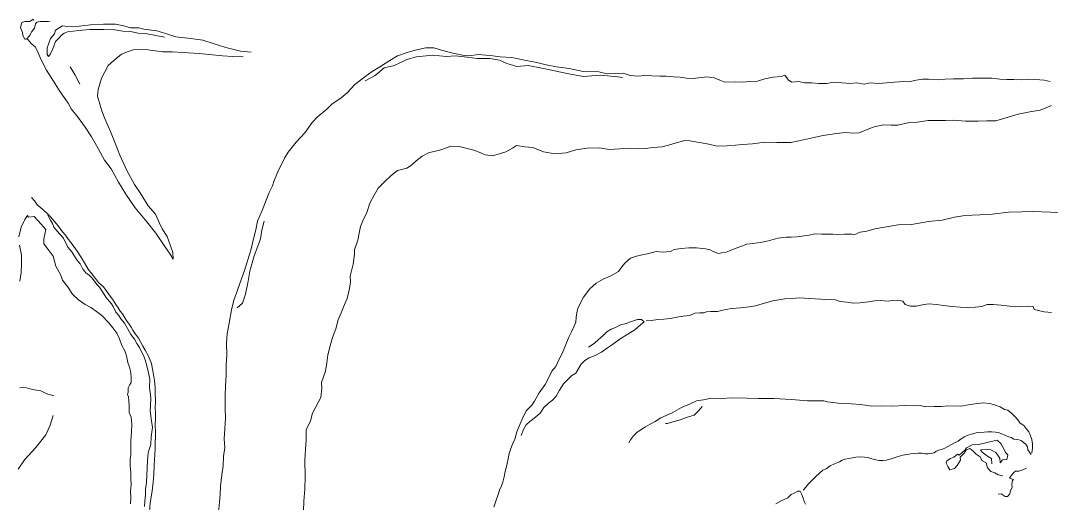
# Model space of a CAD drawing. Extents: x 683321 to 688873, y 7661944 to 7668387.
# Drawn here: x 687875.2 to 688346.8, y 7666393.6 to 7666614.6 of the extents above; entities that cross this region are included whole.
import ezdxf

# ---------------------------------------------------------------- set-up
doc = ezdxf.new("R2010")
doc.units = 0
doc.header["$MEASUREMENT"] = 0
doc.layers.add('01 CRESTA_Line', color=3, linetype='Continuous', lineweight=20)

msp = doc.modelspace()

# ---------------------------------------------------------------- linework, layer by layer
at = {"layer": '01 CRESTA_Line'}
for points in [[(687881.29, 7666614.61, 4257.35), (687881, 7666615.24, 4257.23), (687879.43, 7666614.29, 4257.08), (687877.09, 7666614.27, 4256.85), (687875.77, 7666613.75, 4256.74), (687875.21, 7666611.48, 4256.76), (687876.02, 7666609.24, 4256.93), (687876.21, 7666607.78, 4256.84), (687877.14, 7666606.11, 4257.14), (687877.42, 7666606.14, 4257.15), (687877.97, 7666606.33, 4257.43), (687878.6, 7666605.88, 4257.95), (687880.08, 7666604.11, 4258.33), (687882.08, 7666602.44, 4258.71), (687883.18, 7666599.9, 4259.18), (687884.66, 7666596.71, 4259.41), (687887.05, 7666591.86, 4259.49), (687890.19, 7666586.84, 4259.91), (687893.36, 7666582, 4260.51), (687896.9, 7666576.76, 4261), (687898.3, 7666574.24, 4261.18), (687901.6, 7666570.3, 4261.64), (687904.69, 7666565.89, 4262.21), (687907.67, 7666561.42, 4262.88), (687909.89, 7666557.44, 4263.34), (687913.52, 7666550.8, 4264.14), (687916.62, 7666546.76, 4264.35), (687920.02, 7666540.59, 4264.84), (687923.36, 7666535.17, 4265.44), (687927.55, 7666528.97, 4266.07), (687932.9, 7666522.43, 4266.95), (687937.12, 7666517.28, 4267.32), (687941.23, 7666511.27, 4267.87), (687943.7, 7666507.68, 4267.86), (687944.96, 7666505.46, 4269.71), (687944.92, 7666508.45, 4269.76), (687943.72, 7666511.46, 4269.6), (687942.26, 7666515.78, 4269.89), (687939.98, 7666519.26, 4269.86), (687938.73, 7666521.85, 4269.82), (687936.96, 7666525.94, 4269.41), (687933.62, 7666529.89, 4269.5), (687929.85, 7666535.84, 4269.28), (687927.32, 7666539.61, 4269.22), (687923.77, 7666546.01, 4269.38), (687920.67, 7666553, 4269.28), (687918.45, 7666558.55, 4269.24), (687916.3, 7666563.9, 4269.18), (687913.64, 7666570.09, 4269.74), (687912.41, 7666573.28, 4269.35), (687911.48, 7666576.32, 4269.26), (687910.33, 7666580.01, 4269.2), (687910.65, 7666583.02, 4269.26), (687912.28, 7666588.25, 4269.13), (687915.23, 7666594.08, 4269.15), (687917.84, 7666596.42, 4268.94), (687921.38, 7666599.32, 4269.21), (687924.85, 7666600.7, 4269.28), (687926.76, 7666601.3, 4269.14), (687932.48, 7666601.36, 4269.13), (687940.07, 7666600.39, 4269.53), (687944.7, 7666600.29, 4269.61), (687949.49, 7666600, 4269.28), (687956.96, 7666599.51, 4269.51), (687967.58, 7666598.44, 4269.36), (687972.27, 7666598.16, 4269.75), (687976.95, 7666598.08, 4269.38)], [(687877.97, 7666606.33, 4257.43), (687879.12, 7666607.53, 4258), (687879.39, 7666607.91, 4258.06), (687880.3, 7666609.66, 4257.97), (687881.55, 7666611.19, 4258.09), (687882.03, 7666613.18, 4258.02), (687882.57, 7666613.92, 4258.22), (687884.22, 7666614.2, 4258.42), (687887.87, 7666614.21, 4258.81), (687888.71, 7666614.32, 4258.85)], [(687941.09, 7666607.1, 4264.58), (687937.13, 7666607.78, 4264.2), (687932.36, 7666608.71, 4263.75), (687928.96, 7666608.87, 4263.44), (687925.49, 7666609.64, 4263.11), (687921.92, 7666609.76, 4262.77), (687918.37, 7666610.45, 4262.44), (687913.23, 7666610.54, 4261.96), (687906.84, 7666610.51, 4261.68), (687901.89, 7666610.07, 4261.46), (687896.64, 7666609.45, 4261.22), (687895.14, 7666608.83, 4261.15), (687893.71, 7666607.84, 4261.07), (687892.78, 7666606.73, 4261.01), (687891.17, 7666604.99, 4260.9), (687889.89, 7666601.73, 4260.75), (687888.91, 7666599.48, 4260.64), (687887.9, 7666598.12, 4260.69), (687887.31, 7666599.16, 4260.75), (687887.41, 7666602.22, 4260.46), (687888.95, 7666606.36, 4260.42), (687890.64, 7666608.56, 4260.56), (687891.21, 7666610.21, 4260.61), (687894.36, 7666612.17, 4260.64), (687896.71, 7666611.96, 4260.81), (687901.97, 7666612.14, 4261.02), (687907.23, 7666612.68, 4261.25), (687913.17, 7666613.04, 4261.56), (687918.63, 7666612.95, 4262.19), (687922.49, 7666612.2, 4262.71), (687925.51, 7666611.35, 4263.14), (687929.36, 7666611.38, 4263.31), (687931.53, 7666610.65, 4263.87), (687937.5, 7666609.89, 4264.13), (687941.48, 7666608.78, 4264.58), (687946.24, 7666607.23, 4265.18), (687953.03, 7666606.36, 4265.77), (687958.52, 7666605.62, 4265.82), (687963.28, 7666604.13, 4266.33), (687969.17, 7666602.26, 4266.82), (687975.77, 7666600.69, 4267.32), (687980.75, 7666600.21, 4267.7)], [(687990.95, 7666540.69, 4270.02), (687992.88, 7666545.39, 4270.21), (687996, 7666551.6, 4270.33), (687997.63, 7666554.35, 4270.23), (688001.2, 7666558.98, 4270.36), (688005.18, 7666563.29, 4270.39), (688008.62, 7666568, 4270.59), (688010.84, 7666570.34, 4270.48), (688015.31, 7666574.05, 4270.73), (688017.64, 7666576.36, 4270.47), (688021.85, 7666579.34, 4270.63), (688024.65, 7666581.61, 4270.7), (688028.14, 7666585.35, 4270.85), (688032.64, 7666588.95, 4271.03), (688036.1, 7666591.26, 4271.29), (688039.53, 7666593.44, 4271.52), (688044.11, 7666596.34, 4272.01), (688047.7, 7666598.48, 4272.25), (688052.06, 7666600.04, 4272.43), (688055.71, 7666601.08, 4272.68), (688060.58, 7666602.16, 4272.84), (688064.19, 7666602.16, 4273.08), (688067.82, 7666601.08, 4273.26), (688072.96, 7666599.77, 4273.82), (688078.2, 7666598.61, 4274.52), (688080.06, 7666598.46, 4274.54), (688084.8, 7666599.18, 4275.19), (688091.24, 7666598.43, 4275.68), (688094.54, 7666597.99, 4275.86), (688099.9, 7666597.66, 4275.93), (688106.55, 7666596.32, 4276.52), (688111.4, 7666595.43, 4277.14), (688115.73, 7666594.44, 4277.32), (688120.33, 7666593.42, 4277.67), (688126.24, 7666592.74, 4277.95), (688132.65, 7666591.26, 4278.47), (688139.73, 7666591.14, 4278.99), (688143.5, 7666590.18, 4279.4), (688147.36, 7666590.41, 4279.54), (688150.86, 7666590.51, 4279.58), (688154.03, 7666589.53, 4279.67), (688158.07, 7666589.21, 4279.79), (688161.3, 7666589.6, 4280.21), (688164.05, 7666589.37, 4280.19), (688167.73, 7666589.16, 4280.64), (688170.56, 7666589.14, 4280.98), (688173.88, 7666588.86, 4281.31), (688176.92, 7666588.74, 4281.62), (688179.79, 7666588.27, 4281.9), (688182.44, 7666588.17, 4281.87), (688185.56, 7666588.45, 4282.2), (688189.11, 7666588.93, 4282.3), (688192.53, 7666588.38, 4282.43), (688195.06, 7666587.28, 4282.88), (688197.43, 7666586.51, 4283.66), (688202.19, 7666586.64, 4283.22), (688205.35, 7666586.43, 4283.83), (688209.03, 7666586.68, 4283.64), (688212.42, 7666586.97, 4284.78), (688215.77, 7666588.03, 4284.7), (688219.53, 7666588.73, 4285.06), (688223.28, 7666589.1, 4284.83), (688224.93, 7666589.65, 4285.1), (688226.58, 7666587.3, 4285.03), (688228.08, 7666586.48, 4285.67), (688231.04, 7666586.68, 4285.88), (688234.08, 7666586.17, 4286.04), (688237.22, 7666586.14, 4286.41), (688240.42, 7666585.88, 4286.75), (688244.06, 7666585.87, 4287.03), (688247.02, 7666586.5, 4287.3), (688250.86, 7666586.21, 4287.64), (688254.71, 7666585.82, 4287.77), (688257.72, 7666586.18, 4288.82), (688261.14, 7666585.58, 4288.5), (688263.83, 7666586.08, 4288.82), (688267.68, 7666585.86, 4288.92), (688271.34, 7666586.19, 4289.32), (688275.02, 7666586.5, 4289.7), (688279.35, 7666586.73, 4290.09), (688281.66, 7666586.58, 4290.45), (688284.93, 7666587.34, 4290.56), (688287.86, 7666587.8, 4290.72), (688290.61, 7666587.75, 4291.14), (688295.06, 7666587.51, 4291.36), (688298.17, 7666587.89, 4291.58), (688301.97, 7666587.9, 4292.1), (688306.59, 7666588.04, 4292.39), (688310.7, 7666588.31, 4292.86), (688314.7, 7666588.3, 4293.28), (688319.52, 7666588.29, 4293.83), (688323.3, 7666587.84, 4293.87), (688326.36, 7666587.68, 4293.93), (688329.62, 7666587.61, 4294.17), (688333.28, 7666587.47, 4294.41), (688335.92, 7666587.76, 4294.6), (688339.16, 7666587.71, 4294.86), (688341.47, 7666587.47, 4294.93), (688343.47, 7666587.37, 4295.22), (688346.18, 7666586.73, 4294.97)], [(688150.62, 7666588.54, 4279.87), (688148.41, 7666588.95, 4279.33), (688140.53, 7666589.61, 4278.95), (688132.63, 7666588.97, 4278.52), (688125.21, 7666590.45, 4277.84), (688117.38, 7666592.14, 4277.34), (688113.65, 7666592.78, 4276.9), (688107.43, 7666594.03, 4276.53), (688102.2, 7666593.56, 4276.15), (688097.62, 7666595.02, 4276), (688094.36, 7666596.54, 4275.83), (688089.93, 7666597.31, 4275.51), (688084.11, 7666597.21, 4275.07), (688079.52, 7666597.92, 4274.57), (688074, 7666598.44, 4274.18), (688070.07, 7666598.24, 4273.58), (688063.66, 7666598.86, 4273.07), (688056.26, 7666598, 4272.91), (688051.94, 7666596.83, 4272.47), (688046.24, 7666594.01, 4272.09), (688041.54, 7666593.07, 4271.71), (688037.37, 7666589.55, 4271.21), (688032.89, 7666587.1, 4271.06)], [(687897.87, 7666593.52, 4262), (687900.12, 7666589.6, 4262.72), (687902.35, 7666585.59, 4262.94)], [(688004.66, 7666390.09, 4299.27), (688004.75, 7666394.59, 4298.99), (688005.23, 7666400.04, 4298.94), (688005.43, 7666405.87, 4298.78), (688005.26, 7666413.4, 4298.71), (688005.6, 7666418.29, 4298.38), (688005.78, 7666422.73, 4298.08), (688005.9, 7666427.33, 4298.18), (688007.77, 7666431.3, 4298.82), (688008.78, 7666434.81, 4299.11), (688012.6, 7666442.09, 4300.94), (688012.95, 7666446.37, 4301.02), (688012.94, 7666448.86, 4300.53), (688014.76, 7666454.07, 4301.1), (688015.23, 7666457.92, 4301.05), (688015.79, 7666461.66, 4300.41), (688016.8, 7666465.79, 4301.05), (688017.91, 7666469.48, 4300.39), (688019.46, 7666473.49, 4300.69), (688020.52, 7666477.55, 4300), (688021.84, 7666480.76, 4299.9), (688023.44, 7666484.6, 4300.7), (688024.61, 7666487.33, 4300.63), (688025.68, 7666491.9, 4300.34), (688026.09, 7666495.06, 4299.99), (688026.04, 7666497.61, 4299.15), (688027.43, 7666503.14, 4300.2), (688027.94, 7666507.72, 4299.83), (688027.91, 7666509.62, 4299.4), (688029.49, 7666514.14, 4299.96), (688030.14, 7666517.32, 4299.64), (688030.67, 7666520.36, 4298.61), (688031.79, 7666523.02, 4298.73), (688033.64, 7666526.81, 4299.06), (688035.04, 7666531.11, 4298.72), (688036.98, 7666534.75, 4299.2), (688038.75, 7666537.85, 4298.81), (688041.84, 7666540.99, 4299.14), (688044.78, 7666543.67, 4298.7), (688047.66, 7666546, 4299.05), (688051.98, 7666546.99, 4299.54), (688053.99, 7666548.44, 4298.77), (688056.15, 7666550.43, 4298.09), (688058.9, 7666552.57, 4298.34), (688061.83, 7666554.16, 4298.68), (688067.54, 7666555.46, 4298.81), (688070.06, 7666556.32, 4298.84), (688072.02, 7666557.11, 4298.82), (688075.8, 7666556.91, 4298.77), (688078.83, 7666556.17, 4298.65), (688082.55, 7666555.31, 4298.79), (688085.8, 7666554.12, 4298.32), (688087.75, 7666553.11, 4298.32), (688091.33, 7666552.71, 4299.24), (688094.17, 7666553.6, 4299.02), (688097.23, 7666554.49, 4299.5), (688100.2, 7666556.25, 4298.95), (688102.09, 7666557.38, 4298.11), (688105.94, 7666556.8, 4298.78), (688109.56, 7666556.53, 4299.8), (688114.43, 7666554.49, 4298.35), (688119.8, 7666553.67, 4299.54), (688124.87, 7666554.06, 4298.62), (688129.18, 7666555.42, 4298.87), (688134.47, 7666556.17, 4299.44), (688139.95, 7666556.32, 4299.6), (688144.52, 7666555.67, 4299.96), (688149.41, 7666555.94, 4299.54), (688154.1, 7666556.27, 4299.78), (688157.96, 7666555.94, 4299.63), (688161.18, 7666556.09, 4299.58), (688164.45, 7666556.6, 4299.83), (688168.74, 7666556.85, 4300.11), (688171.68, 7666557.59, 4300.33), (688174.66, 7666558.51, 4300.06), (688179.07, 7666559.72, 4300.65), (688181.42, 7666559.61, 4300.81), (688185.79, 7666558.81, 4300.37), (688190.14, 7666557.99, 4300.08), (688193.86, 7666557.07, 4299.8), (688198.49, 7666557.35, 4300.19), (688202.25, 7666557.55, 4300.56), (688205.47, 7666557.95, 4300.65), (688210.02, 7666558.27, 4300.83), (688215.68, 7666558.92, 4300.76), (688221.18, 7666558.76, 4301.11), (688227.62, 7666558.81, 4300.91), (688233.34, 7666560.02, 4301.29), (688237.45, 7666560.92, 4300.64), (688242.39, 7666561.96, 4300.9), (688248.57, 7666563.01, 4301.4), (688252.66, 7666563.42, 4301.11), (688256.07, 7666563.03, 4300.74), (688258.87, 7666563.22, 4300.52), (688263.3, 7666565.07, 4300.59), (688265.68, 7666565.92, 4300.55), (688269.93, 7666566.88, 4300.8), (688273.51, 7666566.8, 4300.92), (688276.61, 7666566.8, 4301.1), (688281.85, 7666567.98, 4301.32), (688285.47, 7666568.07, 4301.18), (688290.37, 7666568.9, 4301.25), (688294.21, 7666568.9, 4301.46), (688298.41, 7666568.85, 4301.52), (688302.07, 7666568.98, 4301.46), (688307.53, 7666568.57, 4301.55), (688309.82, 7666568.51, 4301.48), (688313.34, 7666568.64, 4301.64), (688317.21, 7666568.71, 4301.53), (688321.36, 7666568.8, 4301.81), (688327.03, 7666570.4, 4301.83), (688331.61, 7666571.76, 4301.49), (688336.91, 7666572.92, 4301.64), (688341.62, 7666573.64, 4302.14), (688346.89, 7666575.81, 4301.78)], [(687991.17, 7666541.47, 4270.08), (687990.42, 7666538.98, 4269.94), (687988.98, 7666535.88, 4270.01), (687987.49, 7666532.39, 4270.23), (687985.7, 7666527.68, 4270.28), (687983.56, 7666522.77, 4270.32), (687982.77, 7666518.87, 4270.24), (687981.85, 7666515.28, 4270.2), (687980.59, 7666509.55, 4270.52), (687978.97, 7666504.61, 4270.49), (687977.68, 7666500.26, 4270.54), (687974.81, 7666492.18, 4271.03), (687974.41, 7666491.23, 4271.11), (687972.73, 7666486.66, 4271.2), (687971.72, 7666482.17, 4271.35), (687970.59, 7666476.11, 4271.61), (687969.67, 7666471.33, 4271.88), (687969.45, 7666466.91, 4272.15), (687969.51, 7666461.53, 4272.5), (687969.29, 7666456.9, 4272.75), (687969.2, 7666452.29, 4273.02), (687969.01, 7666447.29, 4273.03), (687968.83, 7666442.82, 4273.09), (687968.74, 7666437.39, 4273.39), (687968.98, 7666432.55, 4273.84), (687968.69, 7666427.68, 4274.22), (687968.31, 7666423.16, 4274.46), (687968.58, 7666419.21, 4274.67), (687968.08, 7666415, 4274.94), (687967.85, 7666410.72, 4275.28), (687967.23, 7666406.58, 4275.39), (687966.65, 7666401.46, 4275.93), (687966.47, 7666397.67, 4276.39), (687966.21, 7666394.08, 4276.62), (687965.71, 7666389.6, 4277.01)], [(687934.22, 7666389.61, 4276.87), (687934.54, 7666393.84, 4276.53), (687935.22, 7666398.33, 4276.19), (687935.65, 7666401.83, 4275.9), (687936.13, 7666406.6, 4275.46), (687936.33, 7666411.09, 4275.11), (687936.62, 7666415.96, 4274.75), (687936.83, 7666418.66, 4274.53), (687936.75, 7666421.31, 4274.4), (687936.86, 7666424.17, 4274.14), (687936.92, 7666426.39, 4273.9), (687936.83, 7666429.32, 4273.7), (687936.97, 7666432.37, 4273.35), (687936.97, 7666434.94, 4273.22), (687936.7, 7666437.62, 4273.08), (687936.84, 7666439.81, 4272.86), (687936.87, 7666441.09, 4272.8), (687936.83, 7666443.72, 4272.58), (687936.69, 7666446.6, 4272.39), (687936.4, 7666449.79, 4272.13), (687935.94, 7666452.57, 4272), (687935.58, 7666455.04, 4271.78), (687935.12, 7666457.63, 4271.55), (687934.45, 7666459.16, 4271.4), (687933.55, 7666461.3, 4271.09), (687932.23, 7666463.73, 4270.85), (687931.13, 7666465.54, 4270.62), (687930.11, 7666467.54, 4270.44), (687929.12, 7666469.15, 4270.27), (687927.72, 7666470.99, 4270.08), (687926.59, 7666472.87, 4269.95), (687925.75, 7666474.2, 4269.79), (687924.86, 7666475.59, 4269.63), (687923.72, 7666477.31, 4269.39), (687922.88, 7666478.61, 4269.27), (687921.82, 7666480.43, 4269.11), (687920.82, 7666481.66, 4268.95), (687919.91, 7666483.11, 4268.74), (687918.78, 7666484.57, 4268.56), (687918.02, 7666485.79, 4268.42), (687917.24, 7666487.11, 4268.31), (687916.14, 7666488.52, 4268.16), (687914.61, 7666490.58, 4268.01), (687913.08, 7666492.66, 4267.68), (687910.85, 7666494.78, 4267.43), (687909.49, 7666496.48, 4267.29), (687907.79, 7666498.72, 4267.06), (687906.14, 7666500.77, 4266.95), (687904.43, 7666503.71, 4266.57), (687902.77, 7666506.41, 4266.41), (687901.02, 7666509.02, 4266.17), (687898.78, 7666512.21, 4265.79), (687897.16, 7666514.44, 4265.48), (687895.74, 7666516.44, 4265.28), (687894.42, 7666517.97, 4265.17), (687892.32, 7666520.62, 4264.8), (687890.63, 7666522.69, 4264.53), (687888.91, 7666524.71, 4264.27), (687887.32, 7666526.36, 4264.14), (687885.55, 7666528.01, 4263.79), (687884.37, 7666529.1, 4263.56), (687882.86, 7666530.09, 4262.9), (687881.61, 7666532.07, 4262.95), (687880.12, 7666533.68, 4262.63)], [(687925.46, 7666393.38, 4276.55), (687925.56, 7666396.29, 4276.19), (687925.53, 7666399.15, 4275.99), (687925.74, 7666402.15, 4276), (687925.67, 7666404.84, 4275.72), (687925.7, 7666407.78, 4275.68), (687925.39, 7666410.63, 4275.5), (687925.39, 7666413.75, 4275.3), (687925.57, 7666415.82, 4275.08), (687925.58, 7666418.67, 4275.03), (687925.6, 7666422.44, 4274.54), (687925.97, 7666426.11, 4274.19), (687926.04, 7666429.84, 4273.72), (687925.8, 7666433.07, 4273.51), (687924.8, 7666435.14, 4273.38), (687924.84, 7666438.24, 4273.22), (687924.66, 7666440.51, 4272.96), (687924.54, 7666442.41, 4272.41), (687924.07, 7666443.42, 4272.01), (687924.48, 7666444.48, 4272.08), (687924.41, 7666446.43, 4271.58), (687925.05, 7666447.67, 4271.81), (687925.76, 7666448.99, 4271.89), (687925.84, 7666451.6, 4271.45), (687925.41, 7666454.11, 4271.15), (687925.04, 7666456.01, 4270.86), (687924.33, 7666458.16, 4270.74), (687923.64, 7666461.08, 4270.46), (687922.81, 7666463.43, 4270.19), (687921.48, 7666465.83, 4269.98), (687920.42, 7666468.93, 4269.34), (687919.16, 7666471.44, 4269.15), (687917.4, 7666474.01, 4268.81), (687915.61, 7666476.27, 4268.59), (687912.31, 7666479.63, 4268.61), (687909.96, 7666481.43, 4268.23), (687907.34, 7666483.32, 4268.58), (687904.8, 7666484.67, 4268.5), (687901.66, 7666486.81, 4268.38), (687898.94, 7666489.43, 4268.37), (687896.68, 7666492.83, 4267.7), (687894.39, 7666495.79, 4267.87), (687893.38, 7666498.41, 4267.07), (687891.33, 7666502.12, 4266.57), (687890.02, 7666506.71, 4266.04), (687887.75, 7666509.75, 4265.84), (687885.82, 7666512.49, 4265.59), (687885.79, 7666514.73, 4265.47), (687886.73, 7666518.97, 4265.34), (687884.64, 7666521.43, 4265.06), (687881.35, 7666524.86, 4264.39), (687878.85, 7666524.6, 4263.25), (687878.31, 7666525.36, 4262.54), (687877.08, 7666523.61, 4261.73), (687875.4, 7666520.01, 4260.17), (687874.42, 7666515.68, 4259.19)], [(687887.73, 7666525.51, 4264.28), (687888.05, 7666524.6, 4264.36), (687888.95, 7666523.32, 4264.42), (687889.73, 7666521.73, 4264.55), (687890.45, 7666520.05, 4264.78), (687891.28, 7666518.96, 4264.95), (687892.3, 7666517.96, 4265.02), (687892.77, 7666517.21, 4265.11), (687893.67, 7666516.44, 4265.22), (687894.79, 7666514.96, 4265.37), (687896.77, 7666510.85, 4265.71), (687898.6, 7666508.79, 4265.9), (687899.62, 7666507.17, 4266.09), (687900.97, 7666505.08, 4266.27), (687902.43, 7666503.21, 4266.55), (687903.71, 7666500.83, 4266.64), (687905.21, 7666498.94, 4266.89), (687906.47, 7666498.3, 4267.03), (687907.79, 7666496.78, 4267.19), (687908.99, 7666495.34, 4267.34), (687910.09, 7666493.83, 4267.36), (687911.24, 7666492.54, 4267.51), (687913.27, 7666489.54, 4267.86), (687914.24, 7666488.04, 4268.04), (687916.71, 7666485.02, 4268.41), (687917.59, 7666483.66, 4268.57), (687918.7, 7666481.14, 4268.77), (687920.19, 7666479.66, 4268.99), (687921.04, 7666478.01, 4269.15), (687922.74, 7666476.03, 4269.38), (687924.07, 7666473.62, 4269.65), (687925.64, 7666470.91, 4269.86), (687927.27, 7666468.78, 4270.1), (687928.34, 7666466.8, 4270.21), (687929.61, 7666464.89, 4270.44), (687930.64, 7666462.7, 4270.71), (687931.49, 7666461.35, 4270.89), (687932.15, 7666459.31, 4271.14), (687932.93, 7666456.61, 4271.38), (687933.69, 7666453.35, 4271.77), (687934.31, 7666450.52, 4272.02), (687934.24, 7666446.55, 4272.32), (687934.74, 7666441.91, 4272.62), (687934.57, 7666438.07, 4272.8), (687934.44, 7666436.18, 4273.06), (687934.97, 7666432.36, 4273.39), (687935.61, 7666428.31, 4273.77), (687934.91, 7666424.05, 4273.97), (687934.79, 7666420.75, 4274.39), (687933.56, 7666416.74, 4274.54), (687933.25, 7666412.99, 4274.84), (687933.15, 7666409.91, 4274.78), (687932.92, 7666406.38, 4275.43), (687932.86, 7666403.15, 4275.64), (687932.4, 7666400.05, 4275.99), (687932.38, 7666397.52, 4276.2), (687932.11, 7666394.72, 4276.4), (687931.9, 7666392.14, 4276.54)], [(688352.43, 7666526.63, 4330.03), (688346.36, 7666526.9, 4330.48), (688338.27, 7666527.18, 4330.22), (688333.22, 7666527.04, 4329.05), (688327.12, 7666526.96, 4329.2), (688319.72, 7666525.99, 4329.21), (688314, 7666525.75, 4329.36), (688307.19, 7666525.34, 4329.39), (688302.44, 7666524.57, 4329.58), (688296.83, 7666523.31, 4329.67), (688290.61, 7666522.71, 4329.16), (688282.81, 7666521.31, 4329.11), (688276.64, 7666521.08, 4328.37), (688270.48, 7666520, 4328.33), (688265.96, 7666519.27, 4328.27), (688262.37, 7666518.24, 4327.88), (688259.28, 7666517.73, 4328.1), (688256.89, 7666516.74, 4328.35), (688255.35, 7666516.78, 4328.79), (688252.1, 7666516.88, 4328.91), (688249.14, 7666516.66, 4328.85), (688246.81, 7666516.82, 4329.72), (688244.55, 7666516.92, 4330.02), (688241.84, 7666516.81, 4329.32), (688238.54, 7666517.02, 4328.31), (688235.92, 7666516.34, 4328.66), (688230.42, 7666515.58, 4328.94), (688227.68, 7666515.4, 4328.62), (688225.51, 7666515.45, 4328.94), (688221.64, 7666514.95, 4328.86), (688217.37, 7666513.79, 4328.64), (688213.71, 7666513.08, 4328.72), (688210.11, 7666512.62, 4328.56), (688207.53, 7666512.19, 4328.75), (688204.34, 7666511.02, 4328.7), (688202.15, 7666510.27, 4328.87), (688199.51, 7666509.21, 4329.22), (688198.06, 7666508.64, 4329.95), (688196.1, 7666508.29, 4330.18), (688194.57, 7666507.99, 4330.47), (688192.4, 7666508.72, 4330.08), (688190.62, 7666509.61, 4329.23), (688188.58, 7666510.07, 4329.63), (688184.41, 7666510.53, 4329.98), (688180.93, 7666510.6, 4329.55), (688177.47, 7666510.28, 4329.56), (688174.24, 7666509.8, 4329.36), (688172.62, 7666508.87, 4330.37), (688168.83, 7666508.53, 4330.46), (688166, 7666508.93, 4329.57), (688162.58, 7666507.97, 4329.93), (688159.58, 7666507.32, 4330.29), (688157.02, 7666506.75, 4330.6), (688154.2, 7666505.89, 4330.78), (688151.59, 7666503.58, 4330.61), (688150.25, 7666501.88, 4331.13), (688148.75, 7666499.72, 4331.24), (688145.31, 7666497.84, 4330.32), (688141.77, 7666496.27, 4330.96), (688138.51, 7666494.39, 4330.73), (688135.69, 7666491.84, 4330.49), (688132.78, 7666487.94, 4330.4), (688130.19, 7666482.9, 4330.59), (688129.64, 7666480.85, 4330.68), (688129.46, 7666478.81, 4330.68), (688129.19, 7666476.61, 4330.65), (688128.3, 7666474.4, 4330.67), (688127.21, 7666472.1, 4330.47), (688126.21, 7666469.94, 4330.39), (688124.95, 7666467.07, 4330.27), (688124.1, 7666464.8, 4330.59), (688123.01, 7666462.18, 4330.36), (688121.66, 7666459.58, 4330.11), (688120.09, 7666456.19, 4330.04), (688118.3, 7666454.13, 4329.94), (688117.04, 7666451.51, 4329.96), (688115.27, 7666448.02, 4329.76), (688112.47, 7666444.14, 4329.62), (688110.38, 7666440.36, 4329.42), (688109.06, 7666438.6, 4329.42), (688106.5, 7666435.88, 4329.08), (688104.71, 7666432.18, 4329.03), (688103.31, 7666428.98, 4328.77), (688102.26, 7666426.31, 4328.81), (688101.34, 7666423.04, 4328.7), (688100.3, 7666420.66, 4328.69), (688099.5, 7666418.64, 4328.43), (688098.78, 7666416.36, 4328.15), (688098.25, 7666414.04, 4328.04), (688097.83, 7666411.82, 4328.13), (688097.21, 7666409.23, 4327.92), (688096.81, 7666407.55, 4327.66), (688096.4, 7666405.71, 4327.36), (688095.86, 7666403.35, 4326.96), (688095.2, 7666401.67, 4326.87), (688094.36, 7666399.65, 4326.69), (688093.65, 7666397.66, 4326.66), (688092.77, 7666395.05, 4326.56), (688091.75, 7666391.77, 4326.24)], [(687986.57, 7666522.74, 4270.46), (687985.56, 7666518.66, 4270.37), (687984.92, 7666514.74, 4270.38), (687983.66, 7666511.32, 4270.43), (687982.13, 7666506.98, 4270.52), (687980.03, 7666499.9, 4270.87), (687979.26, 7666495.28, 4270.98), (687978.12, 7666489.3, 4271.72), (687976.69, 7666485.32, 4272.14), (687974.3, 7666483.12, 4271.72)], [(687874.75, 7666511.78, 4258.29), (687875.61, 7666507.28, 4257.46), (687875.68, 7666503.03, 4256.64), (687875.38, 7666499.25, 4256.19), (687874.79, 7666495.25, 4255.29)], [(688161.38, 7666477.2, 4333.99), (688163.79, 7666477.36, 4334.1), (688166.72, 7666477.75, 4334.17), (688169.49, 7666477.95, 4334.25), (688172.6, 7666478.21, 4334.57), (688175.49, 7666478.81, 4334.68), (688178.35, 7666479.24, 4334.93), (688181.46, 7666479.66, 4335.3), (688183.7, 7666480.73, 4335.7), (688186, 7666480.9, 4336.07), (688187.76, 7666480.89, 4335.86), (688189.01, 7666481.27, 4335.46), (688190.93, 7666481.47, 4335.58), (688194.05, 7666481.47, 4335.89), (688197.09, 7666482.24, 4336.23), (688200.51, 7666482.75, 4336.55), (688204.5, 7666483.11, 4337), (688208.58, 7666483.63, 4337.13), (688211.36, 7666484.08, 4337.43), (688214.41, 7666484.95, 4337.51), (688219.3, 7666486.26, 4338.32), (688224.83, 7666487.27, 4338.81), (688228.31, 7666487.46, 4338.85), (688231.48, 7666487.63, 4339.01), (688233.81, 7666487.48, 4339.05), (688236, 7666487.37, 4339.22), (688238.72, 7666487.18, 4339.24), (688241.39, 7666487.13, 4339.49), (688243.61, 7666486.83, 4339.43), (688245.63, 7666486.89, 4339.51), (688248.1, 7666486.8, 4339.84), (688250.11, 7666485.99, 4339.75), (688253.23, 7666485.76, 4339.82), (688256.25, 7666485.21, 4340.17), (688259.21, 7666485.42, 4340.53), (688263.13, 7666485.88, 4341.12), (688265.82, 7666486.25, 4341.2), (688268.65, 7666486.52, 4341.42), (688270.32, 7666486.34, 4341.31), (688272.24, 7666486.24, 4341.51), (688273.68, 7666486.5, 4341.35), (688276.24, 7666486.65, 4341.67), (688278.77, 7666486.14, 4342.31), (688279.98, 7666484.62, 4342.61), (688282.29, 7666483.89, 4342.85), (688285.16, 7666483.95, 4342.89), (688288.4, 7666484.61, 4343.67), (688290.86, 7666484.92, 4343.66), (688294.07, 7666484.64, 4344.12), (688296.38, 7666484.28, 4343.81), (688301.34, 7666483.68, 4344.53), (688305.03, 7666483.44, 4344.48), (688308.32, 7666483.32, 4344.07), (688311.92, 7666483.38, 4344.23), (688315.06, 7666483.69, 4344.51), (688317.36, 7666484.71, 4344.5), (688320.19, 7666484.68, 4344.57), (688323.89, 7666484.33, 4345.19), (688327.7, 7666483.9, 4345.29), (688330.36, 7666483.6, 4345.85), (688332.37, 7666483.68, 4345.8), (688336.55, 7666483.92, 4346.2), (688338.44, 7666483.68, 4346.39), (688338.99, 7666482.38, 4346.11), (688343.47, 7666481.3, 4346.97), (688346.89, 7666480.98, 4347.13)], [(688135.1, 7666465.18, 4330.29), (688136.25, 7666465.8, 4330.49), (688137.75, 7666466.98, 4330.7), (688139.59, 7666468.57, 4330.92), (688141.66, 7666470.37, 4331.58), (688143.47, 7666472.14, 4332.02), (688145.34, 7666473.32, 4332.07), (688147.39, 7666474.18, 4332.27), (688149.68, 7666475.27, 4332.72), (688152.2, 7666475.91, 4332.64), (688154.22, 7666476.78, 4332.8), (688157.47, 7666477.8, 4333.05), (688159.25, 7666477.76, 4333.37), (688160.51, 7666476.74, 4334), (688158.86, 7666475.27, 4333.71), (688156.25, 7666473.07, 4333.41), (688152.98, 7666470.99, 4333.04), (688149.58, 7666468.85, 4332.8), (688145.97, 7666466.25, 4332.45), (688143.65, 7666464.8, 4332.46), (688141, 7666462.79, 4331.86), (688138.05, 7666461.22, 4332.04), (688135.34, 7666460.25, 4332.3), (688133.31, 7666458.99, 4332.09), (688131.63, 7666457.33, 4332.04), (688130.25, 7666455.09, 4331.61), (688129.19, 7666453.15, 4331.6), (688127.35, 7666452.1, 4331.81), (688125.88, 7666450.6, 4331.76), (688123.57, 7666448.3, 4331.01), (688121.7, 7666445.38, 4331.02), (688120.24, 7666442.61, 4330.25), (688118.49, 7666440.9, 4329.98), (688116.72, 7666439.48, 4329.81), (688114.6, 7666437.41, 4330.13), (688112.99, 7666434.99, 4330.09), (688110.83, 7666433.12, 4330.15), (688108.14, 7666431.02, 4330.07), (688106.55, 7666429.47, 4330.23), (688105.26, 7666427.35, 4329.83), (688104.15, 7666424.6, 4329.45)], [(687890.47, 7666442.87, 4247.8), (687889.47, 7666443.06, 4247.68), (687887.61, 7666443.51, 4247.66), (687886.05, 7666444.29, 4247.73), (687884.4, 7666445.13, 4247.72), (687881.62, 7666445.55, 4247.36), (687879.38, 7666446.1, 4247.01), (687877.22, 7666446.6, 4246.91), (687874.83, 7666446.5, 4246.88)], [(688337.81, 7666416.78, 4350.56), (688338.02, 7666417.75, 4349.9), (688338.15, 7666418.8, 4349.6), (688338.16, 7666420.77, 4349.31), (688337.84, 7666422.77, 4348.86), (688337.29, 7666424.57, 4348.53), (688336.42, 7666426.28, 4348.21), (688335.32, 7666427.89, 4348), (688334.35, 7666429.08, 4347.79), (688332.34, 7666430.51, 4347.7), (688331.43, 7666431.82, 4347.37), (688330.56, 7666432.96, 4346.86), (688328.71, 7666434.79, 4346.59), (688326.86, 7666436.27, 4346.38), (688325.38, 7666436.63, 4346.31), (688323.41, 7666437.72, 4345.61), (688320.77, 7666438.69, 4345.7), (688318.54, 7666439.29, 4344.96), (688315.57, 7666439.68, 4344.48), (688312, 7666439.09, 4344.53), (688308.92, 7666438.68, 4343.87), (688305.41, 7666438.16, 4343.76), (688299.44, 7666438.27, 4343.43), (688296.53, 7666437.93, 4343.14), (688293.13, 7666437.91, 4342.71), (688289.24, 7666437.79, 4342.81), (688286.83, 7666438.38, 4342.57), (688284.27, 7666438.21, 4341.82), (688279.71, 7666438.32, 4341.63), (688274.15, 7666438.13, 4341.22), (688268.95, 7666438.28, 4341.15), (688264.48, 7666438.1, 4340.75), (688259.7, 7666438.85, 4340.29), (688255.14, 7666439.21, 4339.9), (688249.28, 7666439.44, 4339.6), (688244.37, 7666440.14, 4338.98), (688242.74, 7666440.54, 4338.68), (688235.21, 7666440.5, 4338.53), (688227.86, 7666441.1, 4337.7), (688219.88, 7666441.62, 4337.18), (688212.82, 7666441.65, 4336.71), (688207.44, 7666441.79, 4336.19), (688200.54, 7666441.84, 4335.78), (688195.89, 7666441.54, 4335.33), (688191.16, 7666441.69, 4334.8), (688187.67, 7666441.01, 4334.73), (688184.41, 7666440.49, 4334.01), (688181.54, 7666439.23, 4333.8), (688177.51, 7666437.5, 4333.31), (688173.34, 7666435.11, 4333.2), (688168.05, 7666432.75, 4332.65), (688165.47, 7666431.07, 4332.36), (688163.17, 7666429.85, 4332.14), (688161.1, 7666428.65, 4331.43), (688159.06, 7666427.45, 4330.82), (688157.17, 7666426.03, 4330.05), (688155.58, 7666424.52, 4329.52), (688154.23, 7666422.71, 4329.29), (688153.52, 7666421.37, 4329.1)], [(687890.09, 7666433.85, 4246.76), (687888.72, 7666429.35, 4246.42), (687886.77, 7666425.01, 4246.72), (687882.09, 7666419.23, 4246.62), (687877.03, 7666413.51, 4246.67), (687874.11, 7666409.22, 4247.14)], [(688170.2, 7666430.23, 4330.86), (688171.1, 7666430.2, 4330.94), (688173.56, 7666430.87, 4331.26), (688176.57, 7666431.66, 4331.48), (688180.28, 7666433.13, 4331.48), (688183.32, 7666433.9, 4331.57), (688185.62, 7666436.28, 4332.28), (688187.1, 7666437.99, 4332.74)], [(688233.17, 7666399.57, 4351.56), (688233.67, 7666400.16, 4351.67), (688234.92, 7666401.56, 4351.64), (688235.82, 7666402.7, 4351.72), (688237.01, 7666403.93, 4351.65), (688238.85, 7666405.78, 4351.58), (688240.72, 7666407.35, 4351.57), (688242.26, 7666408.83, 4351.62), (688243.82, 7666409.47, 4351.47), (688245.55, 7666410.73, 4351.38), (688247.6, 7666411.76, 4351.41), (688249.9, 7666412.63, 4351.8), (688251.1, 7666413.43, 4351.53), (688252.42, 7666413.82, 4351.71), (688254.2, 7666414.18, 4351.66), (688255.84, 7666414.49, 4351.65), (688257.35, 7666414.75, 4351.77), (688259.57, 7666414.93, 4351.8), (688261.33, 7666414.77, 4351.94), (688262.88, 7666414.66, 4351.88), (688264.73, 7666414.04, 4351.69), (688266.45, 7666413.56, 4351.56), (688268.07, 7666413.18, 4351.49), (688269.66, 7666413.21, 4351.62), (688271.18, 7666413.39, 4351.69), (688273.09, 7666413.75, 4351.59), (688274.86, 7666414.41, 4351.62), (688276.78, 7666415.11, 4351.6), (688278.89, 7666415.63, 4351.54), (688280.65, 7666415.99, 4351.69), (688282.55, 7666416.28, 4351.74), (688284.2, 7666416.41, 4351.65), (688285.87, 7666416.52, 4351.59), (688287.6, 7666416.62, 4351.59), (688289.01, 7666416.3, 4351.36), (688290.48, 7666416.29, 4351.42), (688292.03, 7666416.38, 4351.48), (688293.12, 7666416.79, 4351.38), (688294.13, 7666417.52, 4351), (688295.77, 7666418.09, 4351.1), (688296.96, 7666418.34, 4351.42), (688298.38, 7666418.95, 4351.78), (688299.48, 7666419.58, 4351.68), (688301.05, 7666420.5, 4351.92), (688302.43, 7666421.26, 4351.94), (688304.15, 7666422.05, 4352.14), (688305.49, 7666423.08, 4352.08), (688307.1, 7666424.03, 4352.07), (688308.51, 7666424.77, 4351.97), (688310.81, 7666425.36, 4352.26), (688312.45, 7666425.93, 4352.22), (688313.68, 7666425.97, 4352.09), (688316.03, 7666426.23, 4352.38), (688317.63, 7666426.27, 4352.06), (688319.52, 7666426.32, 4351.82), (688321.27, 7666426.21, 4351.73), (688322.39, 7666425.96, 4351.68), (688324.21, 7666425.38, 4352.13), (688325.44, 7666424.77, 4352.48), (688326.85, 7666424.17, 4352.78), (688328.39, 7666423.7, 4352.99), (688329.66, 7666423.03, 4353.07), (688330.69, 7666422.78, 4352.84), (688331.88, 7666422.75, 4352.42), (688333.01, 7666422.3, 4352.11), (688334.13, 7666421.46, 4351.96), (688335.1, 7666420.75, 4351.76), (688335.84, 7666419.53, 4351.55), (688336, 7666418.17, 4351.67), (688336.78, 7666417.03, 4351.49), (688337.63, 7666416, 4351.24)], [(688324.64, 7666406.25, 4351.52), (688322.4, 7666406.72, 4351.13), (688320.92, 7666407.53, 4351.34), (688319.16, 7666408.11, 4351.5), (688317.6, 7666409.78, 4351.52), (688316.91, 7666412.21, 4352.69), (688315.04, 7666413.25, 4352.2), (688314.16, 7666414.93, 4352.31), (688312.36, 7666416.07, 4352.11), (688311.07, 7666417.43, 4352.59), (688309.51, 7666418.75, 4352.31), (688307.84, 7666418.09, 4351.61), (688306.88, 7666416.52, 4351.45), (688305.11, 7666414.8, 4352.06), (688305.17, 7666413.29, 4351.8), (688303.69, 7666410.97, 4351.9), (688302.45, 7666409.59, 4352.05), (688300.3, 7666409, 4351.81), (688299.37, 7666410.42, 4351.78), (688298.6, 7666411.99, 4351.13), (688298.98, 7666413.01, 4351.46), (688300.67, 7666414.09, 4351.75), (688302.25, 7666414.77, 4351.81), (688303.82, 7666416.09, 4351.86), (688304.57, 7666415.61, 4351.9), (688307.31, 7666418.05, 4351.42), (688307.99, 7666418.97, 4351.46), (688310.58, 7666420.36, 4352.04), (688313.46, 7666420.6, 4351.94), (688315.66, 7666421.04, 4352.09), (688318.68, 7666421.76, 4352.61), (688321.95, 7666422.49, 4352.7), (688323.61, 7666420.96, 4352.95), (688324.9, 7666418.81, 4352.76), (688325.88, 7666416.84, 4352.23), (688326.87, 7666415.8, 4351.7), (688326.43, 7666413.66, 4351.2), (688324.47, 7666413.53, 4351.77), (688323.44, 7666412.15, 4351.45), (688323.23, 7666414.32, 4352.39), (688321.39, 7666416.94, 4352.7), (688319.04, 7666418.03, 4353.06), (688317, 7666418.21, 4353.11), (688314.44, 7666418.16, 4353.17), (688315.09, 7666417.06, 4352.71), (688317.58, 7666415.14, 4352.84), (688319.38, 7666414.15, 4352.57), (688319.64, 7666411.66, 4352.39)], [(688322.48, 7666397.79, 4351.83), (688323.85, 7666397.95, 4352.28), (688325.64, 7666396.76, 4352.25), (688326.75, 7666396.68, 4352.09), (688327.87, 7666397.9, 4351.49), (688328.15, 7666399.52, 4351.67), (688328.81, 7666400.88, 4351.13), (688328.65, 7666402.36, 4351.28), (688329, 7666404.03, 4351.73), (688329.41, 7666404.53, 4351.64), (688327.61, 7666405.13, 4351.86), (688328.52, 7666406.54, 4352.09), (688329.63, 7666407.71, 4352.31), (688330.47, 7666408.29, 4352.23), (688331.99, 7666408.36, 4352.3), (688333.68, 7666408.9, 4352.05), (688335.41, 7666409.65, 4351.7)], [(688234.32, 7666393.29, 4351.34), (688233.67, 7666394.37, 4351.36), (688233.33, 7666395.64, 4351.58), (688233.01, 7666396.75, 4351.58), (688232.49, 7666398.01, 4351.7), (688231.87, 7666399.15, 4351.51), (688230.86, 7666399.18, 4351.56), (688229.08, 7666398.28, 4351.42), (688227.78, 7666397.62, 4351.34), (688226.27, 7666396.16, 4351.57), (688223.18, 7666394.82, 4351.44), (688220.68, 7666393.35, 4351.32)]]:
    msp.add_polyline3d(points, dxfattribs=at)

doc.saveas('drawing.dxf')
